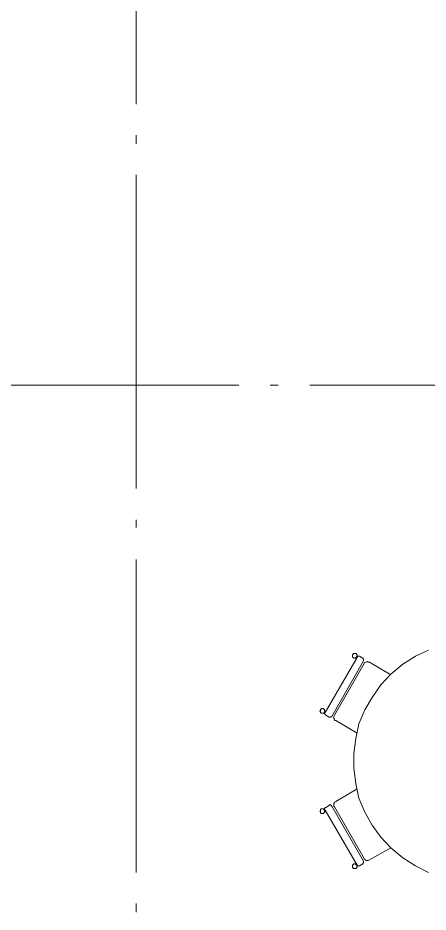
# Model space of a CAD drawing. Header units: millimetres. Extents: x -6983 to 114033, y -5968 to 36007.
# Drawn here: x 8243 to 10861, y 12506 to 18214 of the extents above; entities that cross this region are included whole.
import ezdxf

# ---------------------------------------------------------------- set-up
doc = ezdxf.new("R2010")
doc.units = ezdxf.units.MM
doc.layers.add('PDF _Геометрия', color=7, linetype='Continuous')

msp = doc.modelspace()

# ---------------------------------------------------------------- linework, layer by layer
at = {"layer": 'PDF _Геометрия', "lineweight": 20}
for points in [[(8998.5, 19661), (8998.5, 17663.9)], [(8998.5, 17465), (8998.5, 17410)], [(8998.5, 17211.1), (8998.5, 15209.7)], [(9654.4, 15869.8), (7653, 15869.8)], [(9904, 15869.8), (9853.2, 15869.8)], [(12104.3, 15869.8), (10107.1, 15869.8)], [(8998.5, 15010.8), (8998.5, 14960)], [(8998.5, 14756.9), (8998.5, 12759.8)], [(8998.5, 12560.9), (8998.5, 12505.9)]]:
    msp.add_lwpolyline(points, dxfattribs=at)
at = {"layer": 'PDF _Геометрия', "lineweight": 9}
for points in [[(10382.2, 14130.7), (10377.9, 14134.9), (10377.9, 14139.2), (10377.9, 14143.4), (10377.9, 14147.6), (10382.2, 14151.9), (10382.2, 14156.1), (10386.4, 14156.1), (10390.6, 14156.1), (10394.9, 14156.1), (10399.1, 14156.1), (10403.3, 14151.9), (10403.3, 14147.6), (10407.6, 14147.6), (10407.6, 14143.4), (10407.6, 14139.2), (10403.3, 14134.9), (10403.3, 14130.7), (10399.1, 14130.7), (10394.9, 14126.5), (10390.6, 14126.5), (10386.4, 14126.5)], [(10246.8, 13754.1), (10242.5, 13754.1), (10242.5, 13749.9), (10238.3, 13749.9), (10234.1, 13749.9), (10229.8, 13749.9), (10208.7, 13762.6), (10204.4, 13766.8), (10200.2, 13771), (10200.2, 13775.3), (10200.2, 13779.5), (10196, 13775.3), (10191.8, 13775.3), (10187.5, 13775.3), (10183.3, 13775.3), (10179.1, 13775.3), (10174.8, 13779.5), (10174.8, 13783.7), (10170.6, 13788), (10174.8, 13792.2), (10174.8, 13796.4), (10174.8, 13800.7), (10179.1, 13800.7), (10183.3, 13804.9), (10187.5, 13804.9), (10191.8, 13804.9), (10196, 13800.7), (10200.2, 13800.7), (10200.2, 13796.4), (10200.2, 13792.2), (10204.4, 13788), (10200.2, 13783.7), (10200.2, 13779.5), (10204.4, 13779.5), (10407.6, 14130.7), (10407.6, 14134.9), (10411.8, 14139.2), (10416, 14139.2), (10420.2, 14139.2), (10424.5, 14139.2), (10445.6, 14126.5), (10445.6, 14122.2), (10449.9, 14122.2), (10449.9, 14118), (10449.9, 14113.8), (10449.9, 14109.6)], [(10208.7, 13174.4), (10229.8, 13187.1), (10229.8, 13191.4), (10234.1, 13191.4), (10238.3, 13191.4), (10242.5, 13187.1), (10246.8, 13182.9), (10449.9, 12831.7), (10449.9, 12827.5), (10449.9, 12823.2), (10449.9, 12819), (10445.6, 12819), (10445.6, 12814.8), (10424.5, 12802.1), (10420.2, 12802.1), (10416, 12802.1), (10411.8, 12802.1), (10407.6, 12806.3), (10204.4, 13157.5), (10200.2, 13161.7), (10200.2, 13166), (10200.2, 13170.2), (10204.4, 13170.2), (10204.4, 13174.4)], [(10196, 13136.4), (10191.8, 13136.4), (10187.5, 13136.4), (10183.3, 13136.4), (10179.1, 13136.4), (10174.8, 13140.6), (10174.8, 13144.8), (10174.8, 13149), (10170.6, 13149), (10174.8, 13153.3), (10174.8, 13157.5), (10174.8, 13161.7), (10179.1, 13166), (10183.3, 13166), (10187.5, 13166), (10191.8, 13166), (10196, 13166), (10196, 13161.7), (10200.2, 13157.5), (10200.2, 13153.3), (10204.4, 13149), (10200.2, 13149), (10200.2, 13144.8), (10196, 13140.6)], [(10382.2, 12810.5), (10386.4, 12814.8), (10390.6, 12814.8), (10394.9, 12814.8), (10399.1, 12810.5), (10403.3, 12810.5), (10403.3, 12806.3), (10407.6, 12802.1), (10407.6, 12797.8), (10407.6, 12793.6), (10403.3, 12789.4), (10399.1, 12785.2), (10394.9, 12785.2), (10390.6, 12785.2), (10386.4, 12785.2), (10382.2, 12785.2), (10382.2, 12789.4), (10377.9, 12789.4), (10377.9, 12793.6), (10377.9, 12797.8), (10377.9, 12802.1), (10377.9, 12806.3)]]:
    msp.add_lwpolyline(points, close=True, dxfattribs=at)
for points in [[(10864.5, 12759.8), (10779.9, 12802.1), (10699.5, 12852.9), (10623.3, 12916.3), (10559.9, 12984), (10504.9, 13060.2), (10458.3, 13144.8), (10420.2, 13233.7), (10399.1, 13326.8), (10386.4, 13424.1), (10386.4, 13517.2), (10399.1, 13614.5), (10420.2, 13707.6), (10458.3, 13796.4), (10504.9, 13876.8), (10559.9, 13957.2), (10623.3, 14024.9), (10699.5, 14088.4), (10779.9, 14139.2), (10864.5, 14177.3)], [(10407.6, 13648.3), (10272.1, 13728.7), (10263.7, 13728.7), (10263.7, 13737.2), (10259.5, 13741.4), (10259.5, 13749.9), (10259.5, 13754.1), (10263.7, 13762.6), (10454.1, 14092.6), (10454.1, 14096.9), (10462.6, 14101.1), (10466.8, 14101.1), (10475.3, 14105.3), (10479.5, 14101.1), (10487.9, 14101.1), (10623.3, 14020.7)], [(10377.9, 14147.6), (10377.9, 14147.6)], [(10382.2, 14130.7), (10382.2, 14130.7)], [(10411.8, 14139.2), (10411.8, 14139.2)], [(10449.9, 14109.6), (10449.9, 14109.6)], [(10174.8, 13783.7), (10174.8, 13783.7)], [(10200.2, 13783.7), (10200.2, 13783.7)], [(10204.4, 13766.8), (10204.4, 13766.8)], [(10229.8, 13749.9), (10229.8, 13749.9)], [(10623.3, 12916.3), (10487.9, 12840.2), (10479.5, 12835.9), (10475.3, 12835.9), (10466.8, 12835.9), (10462.6, 12840.2), (10454.1, 12844.4), (10454.1, 12848.6), (10263.7, 13178.7), (10259.5, 13182.9), (10259.5, 13191.4), (10259.5, 13199.8), (10263.7, 13204.1), (10263.7, 13208.3), (10272.1, 13212.5), (10407.6, 13292.9)], [(10242.5, 13187.1), (10242.5, 13187.1)], [(10382.2, 12810.5), (10382.2, 12810.5)], [(10403.3, 12789.4), (10403.3, 12789.4)], [(10407.6, 12806.3), (10407.6, 12806.3)], [(10411.8, 12802.1), (10411.8, 12802.1)], [(10449.9, 12827.5), (10449.9, 12827.5)]]:
    msp.add_lwpolyline(points, dxfattribs=at)

doc.saveas('drawing.dxf')
